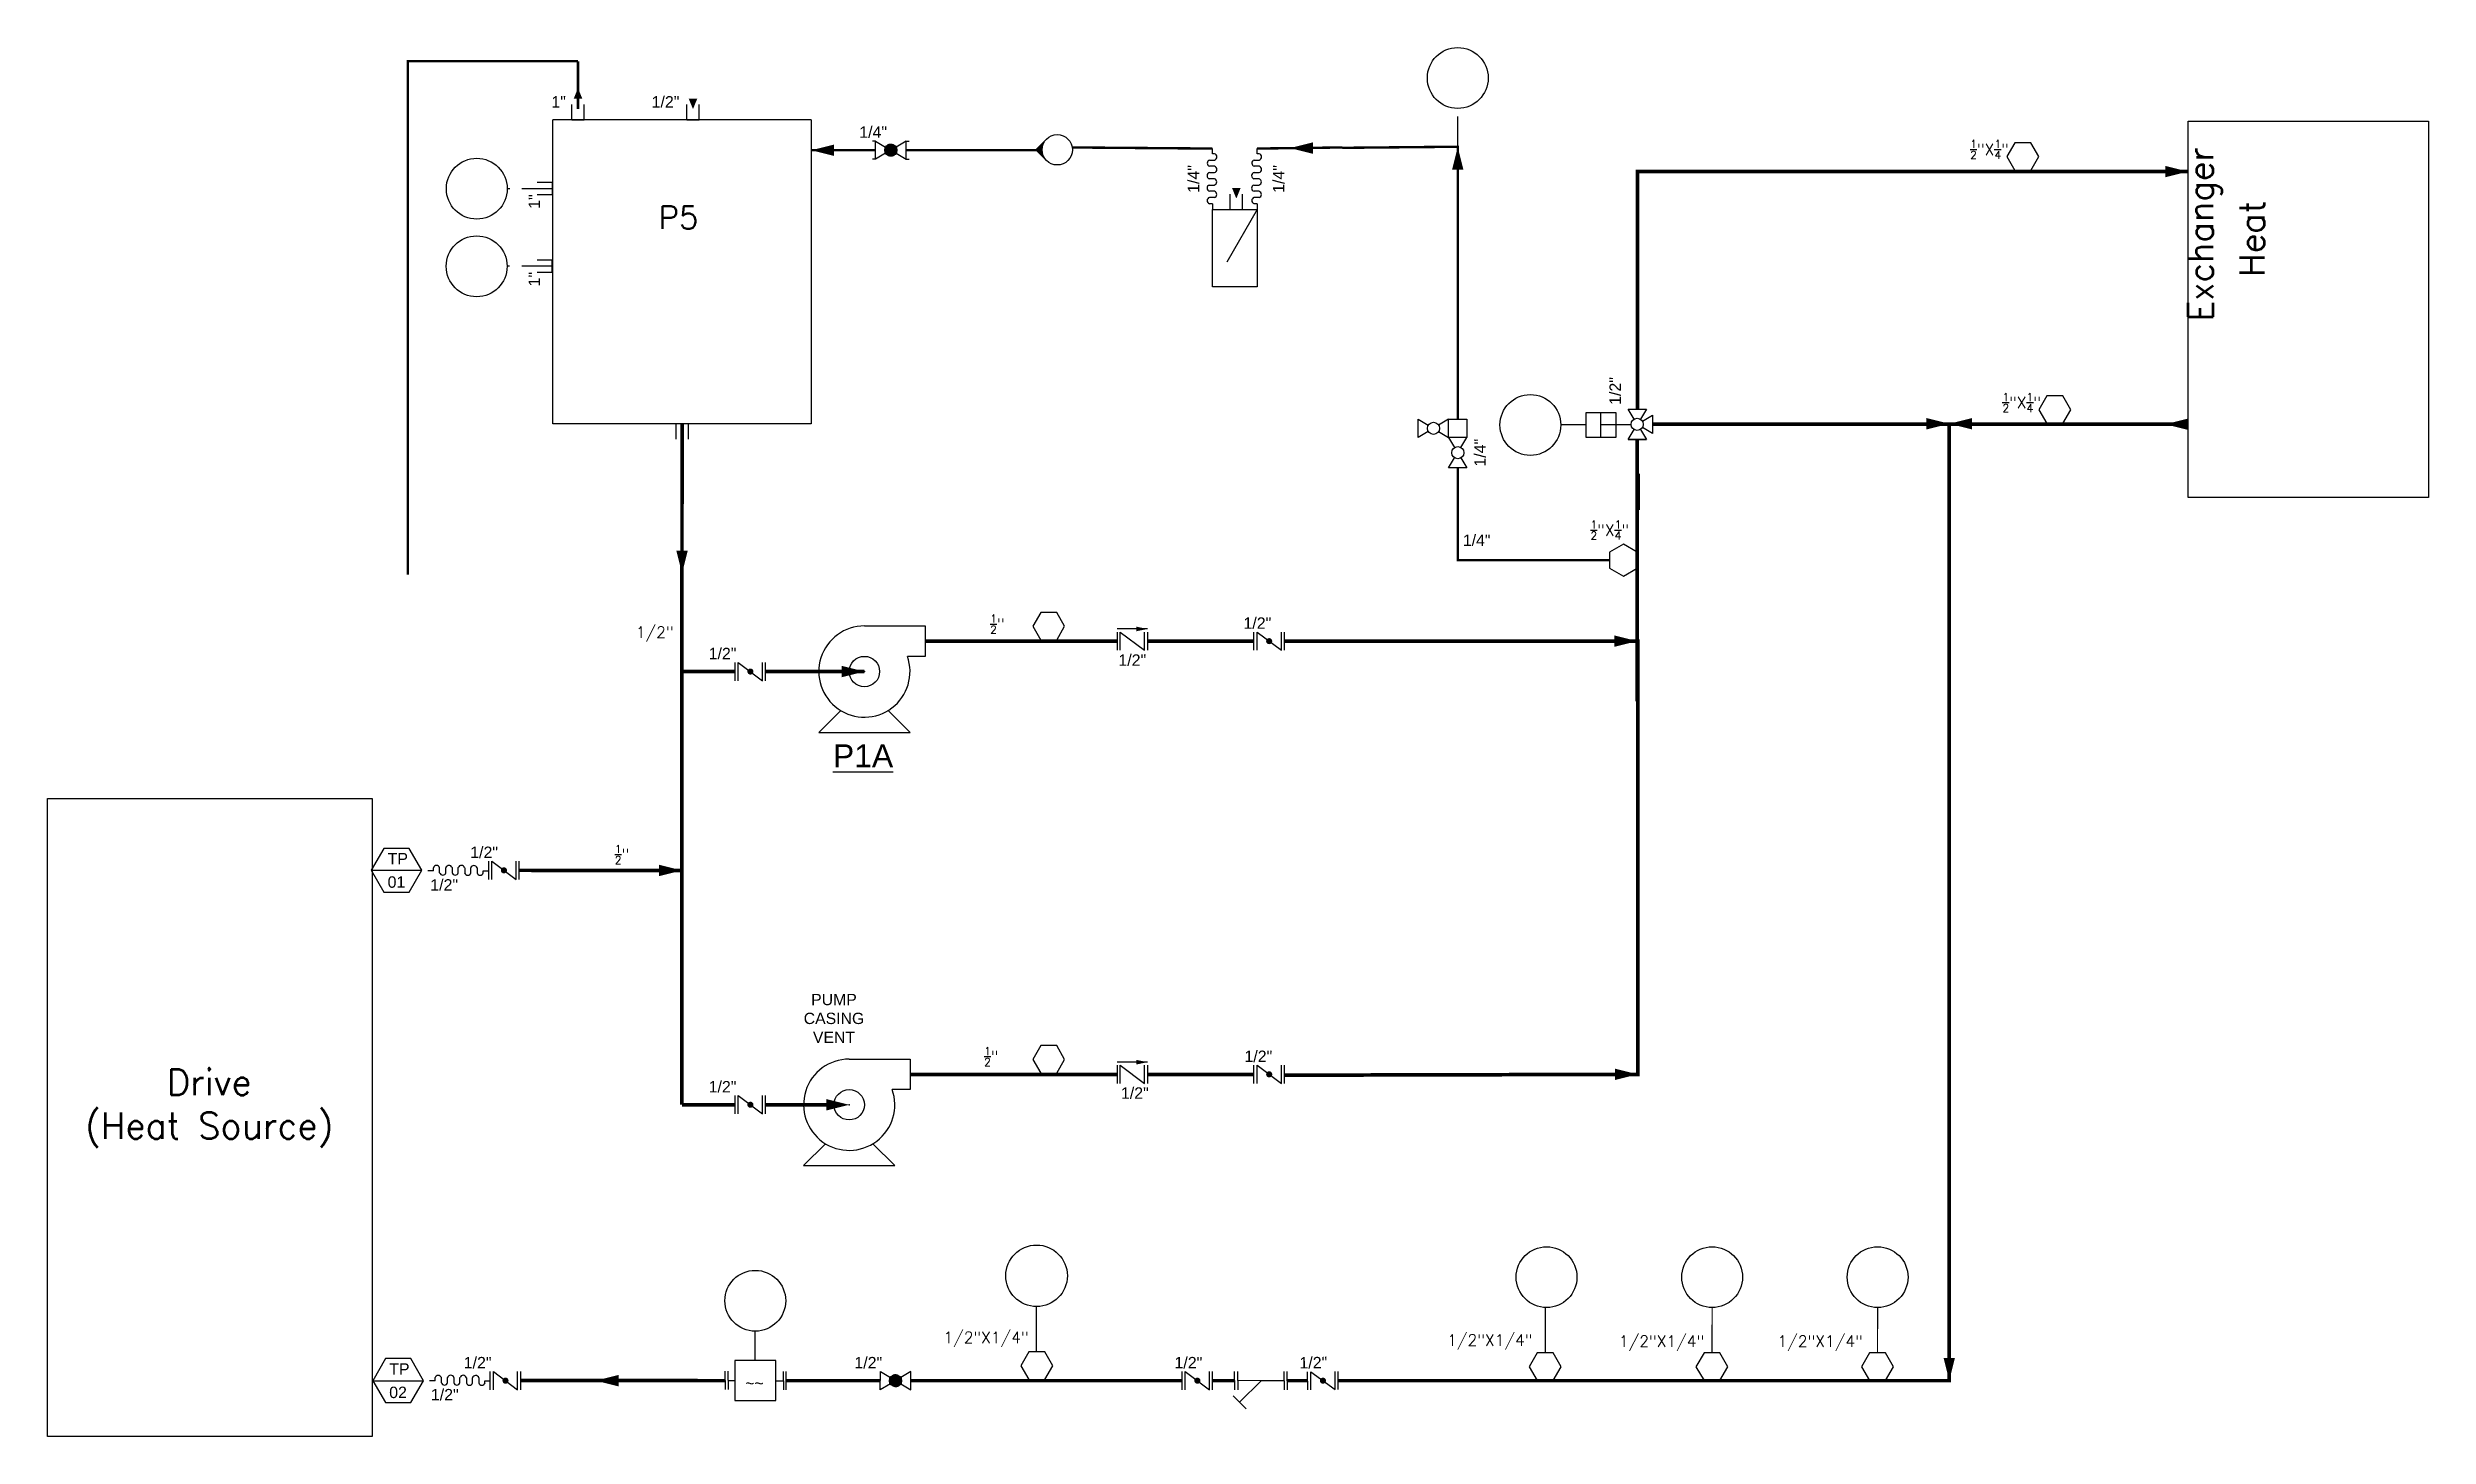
# Model space of a CAD drawing. Header units: inches. Extents: x 2.7 to 22.2, y 4.9 to 16.3.
import ezdxf
from ezdxf.enums import TextEntityAlignment as Align

# ---------------------------------------------------------------- set-up
doc = ezdxf.new("R2010")
doc.units = ezdxf.units.IN
doc.header["$MEASUREMENT"] = 0
doc.linetypes.add('HIDDEN', pattern=[3, 2, -1])
doc.linetypes.add('INSTRUMENT', pattern=[0.25, 0.25, 0])
for name, color, linetype in [('Equip', 120, 'Continuous'), ('Graph', 6, 'Continuous'), ('Inst-1', 4, 'Continuous'), ('Major-1', 2, 'Continuous'), ('Major-2', 1, 'Continuous'), ('Minor-1', 4, 'Continuous'), ('TEXT', 3, 'Continuous')]:
    doc.layers.add(name, color=color, linetype=linetype)
doc.styles.add('ROMANS', font='romans.shx', dxfattribs={"height": 0.093})
doc.styles.get("Standard").update_dxf_attribs({"font": 'arial.ttf'})

# ---------------------------------------------------------------- blocks, each defined once
blk = doc.blocks.new('PUMP_HORIZ_I')
for points in [[(0, 0.375), (0.5, 0.375), (0.5, 0.125), (0.354, 0.125)], [(-0.375, -0.5), (-0.195, -0.32)], [(0.375, -0.5), (0.195, -0.32)], [(-0.375, -0.5), (0.375, -0.5)]]:
    blk.add_lwpolyline(points)
blk.add_circle((0, 0), 0.125)
blk.add_arc((0, 0), 0.375, 90, 19.4712)
blk.add_point((0, 0))
blk = doc.blocks.new('TAG_1_I')
at = {"flags": 8}
blk.add_attdef('TAG', text='', height=0.188, dxfattribs=at).set_placement((0, 0), align=Align.CENTER)
blk = doc.blocks.new('ICES-Val_CHECK_F')
for p, q in [((0.5, 0.4), (-0.5, 0.4)), ((-0.5, 0.3), (-0.5, -0.3)), ((0.5, 0.3), (0.5, -0.3))]:
    blk.add_line(p, q)
blk.add_lwpolyline([(-0.4, -0.3), (-0.4, 0.3), (0.4, -0.3), (0.4, 0.3)])
blk.add_lwpolyline([(0.5, 0.4, 0, 0.15, 0), (0.137, 0.4, 0.15, 0.15, 0)], format="xyseb")
at = {"flags": 8}
blk.add_attdef('BOMTYPE', text='', height=0.4, dxfattribs=at).set_placement((-0.2, 1.2), align=Align.MIDDLE_RIGHT)
for tag, flags, p in [('SIZE', 8, (0, 0.6)), ('NOTE', 8, (1, 1.2)), ('TYPE', 9, (-1.5, -0.6)), ('TAG', 8, (0, -0.6)), ('USER1', 8, (0, -1.2)), ('SPEC', 9, (0, -1.8))]:
    blk.add_attdef(tag, text='', height=0.4, dxfattribs=dict(flags=flags)).set_placement(p, align=Align.MIDDLE)
blk = doc.blocks.new('ICES-Val_BUTTERFLY_F')
for p, q in [((-0.5, -0.3), (-0.5, 0.3)), ((0.5, -0.3), (0.5, 0.3))]:
    blk.add_line(p, q)
blk.add_lwpolyline([(-0.4, -0.3), (-0.4, 0.3), (0.4, -0.3), (0.4, 0.3)])
at = {"const_width": 0.1}
blk.add_lwpolyline([(-0.05, 0, 1), (0.05, 0, 1)], format="xyb", close=True, dxfattribs=at)
at = {"flags": 8}
blk.add_attdef('BOMTYPE', text='', height=0.4, dxfattribs=at).set_placement((-0.2, 1.2), align=Align.MIDDLE_RIGHT)
for tag, flags, p in [('SIZE', 8, (0, 0.6)), ('NOTE', 8, (1, 1.2)), ('TYPE', 9, (-1.5, -0.6)), ('TAG', 8, (0, -0.6)), ('USER1', 8, (0, -1.2)), ('SPEC', 9, (0, -1.8))]:
    blk.add_attdef(tag, text='', height=0.4, dxfattribs=dict(flags=flags)).set_placement(p, align=Align.MIDDLE)
blk = doc.blocks.new('ARROW_1')
blk.add_lwpolyline([(0, 0, 0, 0.5, 0), (-1, 0, 0.5, 0.5, 0)], format="xyseb")
blk = doc.blocks.new('*X17')
at = {"color": 0}
for p, q in [((-0.2, -0.014), (0.014, 0.2)), ((-0.2, -0.005), (0.005, 0.2)), ((-0.2, 0.003), (-0.003, 0.2)), ((-0.2, 0.013), (-0.013, 0.2)), ((-0.199, -0.022), (0.022, 0.199)), ((-0.199, 0.022), (-0.022, 0.199)), ((-0.198, -0.03), (0.03, 0.198)), ((-0.197, 0.032), (-0.032, 0.197)), ((-0.196, -0.037), (0.037, 0.196)), ((-0.195, -0.045), (0.045, 0.195)), ((-0.195, 0.043), (-0.043, 0.195)), ((-0.193, -0.052), (0.052, 0.193)), ((-0.192, 0.055), (-0.055, 0.192)), ((-0.191, -0.059), (0.059, 0.191)), ((-0.189, -0.065), (0.065, 0.189)), ((-0.188, 0.068), (-0.068, 0.188)), ((-0.187, -0.072), (0.072, 0.187)), ((-0.184, -0.078), (0.078, 0.184)), ((-0.182, 0.083), (-0.083, 0.182)), ((-0.181, -0.084), (0.084, 0.181)), ((-0.179, -0.09), (0.09, 0.179)), ((-0.175, -0.096), (0.096, 0.175)), ((-0.172, -0.102), (0.102, 0.172)), ((-0.172, 0.102), (-0.102, 0.172)), ((-0.169, -0.107), (0.107, 0.169)), ((-0.165, -0.112), (0.112, 0.165)), ((-0.162, -0.118), (0.118, 0.162)), ((-0.158, -0.123), (0.123, 0.158)), ((-0.154, -0.128), (0.128, 0.154)), ((-0.15, -0.132), (0.132, 0.15)), ((-0.146, -0.137), (0.137, 0.146)), ((-0.141, -0.141), (0.141, 0.141)), ((-0.137, -0.146), (0.146, 0.137)), ((-0.132, -0.15), (0.15, 0.132)), ((-0.128, -0.154), (0.154, 0.128)), ((-0.123, -0.158), (0.158, 0.123)), ((-0.118, -0.162), (0.162, 0.118)), ((-0.112, -0.165), (0.165, 0.112)), ((-0.107, -0.169), (0.169, 0.107)), ((-0.102, -0.172), (0.172, 0.102)), ((-0.096, -0.175), (0.175, 0.096)), ((-0.09, -0.179), (0.179, 0.09)), ((-0.084, -0.181), (0.181, 0.084)), ((-0.078, -0.184), (0.184, 0.078)), ((-0.072, -0.187), (0.187, 0.072)), ((-0.065, -0.189), (0.189, 0.065)), ((-0.059, -0.191), (0.191, 0.059)), ((-0.052, -0.193), (0.193, 0.052)), ((-0.045, -0.195), (0.195, 0.045)), ((-0.037, -0.196), (0.196, 0.037)), ((-0.03, -0.198), (0.198, 0.03)), ((-0.022, -0.199), (0.199, 0.022)), ((-0.014, -0.2), (0.2, 0.014)), ((-0.005, -0.2), (0.2, 0.005)), ((0.003, -0.2), (0.2, -0.003)), ((0.013, -0.2), (0.2, -0.013)), ((0.022, -0.199), (0.199, -0.022)), ((0.032, -0.197), (0.197, -0.032)), ((0.043, -0.195), (0.195, -0.043)), ((0.055, -0.192), (0.192, -0.055)), ((0.068, -0.188), (0.188, -0.068)), ((0.083, -0.182), (0.182, -0.083)), ((0.102, -0.172), (0.172, -0.102))]:
    blk.add_line(p, q, dxfattribs=at)
blk = doc.blocks.new('ICES-Val_GLOBE_SW')
for p, q in [((-0.5, 0.3), (-0.6, 0.3)), ((0.5, 0.3), (0.6, 0.3)), ((-0.5, -0.3), (-0.6, -0.3)), ((0.5, -0.3), (0.6, -0.3))]:
    blk.add_line(p, q)
for points in [[(-0.5, -0.3), (-0.5, 0.3), (-0.171, 0.103)], [(0.171, -0.103), (0.5, -0.3), (0.5, 0.3), (0.171, 0.103)], [(-0.171, -0.103), (-0.5, -0.3)]]:
    blk.add_lwpolyline(points)
blk.add_circle((0, 0), 0.2)
at = {"linetype": 'Continuous'}
blk.add_blockref('*X17', (0, 0), dxfattribs=at)
at = {"flags": 8}
blk.add_attdef('BOMTYPE', text='', height=0.4, dxfattribs=at).set_placement((-0.2, 1.2), align=Align.MIDDLE_RIGHT)
for tag, flags, p in [('SIZE', 8, (0, 0.6)), ('TYPE', 9, (-1.5, -0.6)), ('TAG', 8, (0, -0.6)), ('USER1', 8, (0, -1.2)), ('SPEC', 9, (0, -1.8))]:
    blk.add_attdef(tag, text='', height=0.4, dxfattribs=dict(flags=flags)).set_placement(p, align=Align.MIDDLE)
blk.add_attdef('NOTE', text='', height=0.4, dxfattribs=at).set_placement((0.2, 1.2), align=Align.MIDDLE_LEFT)
blk = doc.blocks.new('*X19')
at = {"color": 0}
for p, q in [((0.358, 0.349), (0.358, 0.349)), ((0.362, 0.345), (0.362, 0.345)), ((0.367, 0.34), (0.367, 0.34)), ((0.371, 0.335), (0.371, 0.336)), ((0.375, 0.331), (0.376, 0.331)), ((0.379, 0.326), (0.38, 0.327)), ((0.383, 0.321), (0.384, 0.323)), ((0.387, 0.316), (0.389, 0.318)), ((0.391, 0.312), (0.393, 0.314)), ((0.395, 0.307), (0.398, 0.309)), ((0.399, 0.302), (0.402, 0.305)), ((0.403, 0.297), (0.407, 0.301)), ((0.405, -0.293), (0.703, 0.004)), ((0.406, 0.291), (0.411, 0.296)), ((0.41, 0.286), (0.415, 0.292)), ((0.414, 0.281), (0.42, 0.287)), ((0.417, 0.276), (0.424, 0.283)), ((0.421, 0.27), (0.429, 0.278)), ((0.423, -0.266), (0.698, 0.009)), ((0.424, 0.265), (0.433, 0.274)), ((0.427, 0.259), (0.438, 0.27)), ((0.431, 0.254), (0.442, 0.265)), ((0.434, 0.248), (0.446, 0.261)), ((0.436, -0.244), (0.694, 0.013)), ((0.437, 0.243), (0.451, 0.256)), ((0.44, 0.237), (0.455, 0.252)), ((0.443, 0.231), (0.46, 0.247)), ((0.446, 0.225), (0.464, 0.243)), ((0.446, -0.225), (0.689, 0.018)), ((0.449, 0.219), (0.468, 0.239)), ((0.452, 0.213), (0.473, 0.234)), ((0.454, -0.208), (0.685, 0.022)), ((0.455, 0.207), (0.477, 0.23)), ((0.458, 0.201), (0.482, 0.225)), ((0.46, 0.195), (0.486, 0.221)), ((0.461, -0.193), (0.681, 0.027)), ((0.463, 0.189), (0.491, 0.217)), ((0.465, 0.183), (0.495, 0.212)), ((0.467, -0.178), (0.676, 0.031)), ((0.468, 0.176), (0.499, 0.208)), ((0.47, 0.17), (0.504, 0.203)), ((0.472, -0.164), (0.672, 0.035)), ((0.473, 0.163), (0.508, 0.199)), ((0.475, 0.157), (0.513, 0.194)), ((0.477, 0.15), (0.517, 0.19)), ((0.477, -0.151), (0.667, 0.04)), ((0.479, 0.143), (0.521, 0.186)), ((0.481, 0.136), (0.526, 0.181)), ((0.481, -0.138), (0.663, 0.044)), ((0.483, 0.129), (0.53, 0.177)), ((0.484, -0.126), (0.658, 0.049)), ((0.485, 0.122), (0.535, 0.172)), ((0.487, 0.115), (0.539, 0.168)), ((0.487, -0.114), (0.654, 0.053)), ((0.488, 0.108), (0.544, 0.164)), ((0.489, -0.103), (0.65, 0.057)), ((0.49, 0.101), (0.548, 0.159)), ((0.491, 0.093), (0.552, 0.155)), ((0.491, -0.092), (0.645, 0.062)), ((0.493, 0.086), (0.557, 0.15)), ((0.493, -0.081), (0.641, 0.066)), ((0.494, 0.078), (0.561, 0.146)), ((0.495, 0.071), (0.566, 0.141)), ((0.495, -0.071), (0.636, 0.071)), ((0.496, 0.063), (0.57, 0.137)), ((0.496, -0.061), (0.632, 0.075)), ((0.497, 0.055), (0.575, 0.133)), ((0.497, -0.051), (0.628, 0.08)), ((0.498, 0.047), (0.579, 0.128)), ((0.498, 0.039), (0.583, 0.124)), ((0.498, -0.041), (0.623, 0.084)), ((0.499, 0.031), (0.588, 0.119)), ((0.499, -0.031), (0.619, 0.088)), ((0.5, 0.022), (0.592, 0.115)), ((0.5, 0.014), (0.597, 0.11)), ((0.5, 0.005), (0.601, 0.106)), ((0.5, -0.004), (0.605, 0.102)), ((0.5, -0.013), (0.61, 0.097)), ((0.5, -0.022), (0.614, 0.093))]:
    blk.add_line(p, q, dxfattribs=at)
blk = doc.blocks.new('FLOW')
blk.add_lwpolyline([(0.354, -0.354), (0.707, 0), (0.354, 0.354)])
blk.add_circle((0, 0), 0.5)
at = {"linetype": 'Continuous'}
blk.add_blockref('*X19', (0, 0), dxfattribs=at)
at = {"flags": 8}
blk.add_attdef('FUNCTION', text='', height=0.2, dxfattribs=at).set_placement((0, 0.1), align=Align.CENTER)
blk.add_attdef('TAG', text='', height=0.2, dxfattribs=at).set_placement((0, -0.1), align=Align.TOP_CENTER)
blk = doc.blocks.new('ICES-FLEXHOSE_NPT')
for p, q in [((-0.813, 0), (-0.813, 0.103)), ((-0.609, -0.062), (-0.609, 0.103)), ((-0.405, -0.062), (-0.405, 0.103)), ((-0.199, 0.105), (-0.199, -0.062)), ((0.004, -0.062), (0.004, 0.104)), ((0.214, 0.099), (0.214, -0.068)), ((0.417, -0.068), (0.417, 0.097)), ((0.623, 0.099), (0.623, -0.068)), ((-0.813, 0), (-1, 0)), ((-0.599, -0.081), (-0.599, -0.081)), ((0.223, -0.087), (0.223, -0.087)), ((0.826, 0), (1, 0)), ((0.826, -0.068), (0.826, -0.002))]:
    blk.add_line(p, q)
for centre, radius, start, end in [((-0.711, 0.071), 0.107, 17.56175, 162.43825), ((-0.302, 0.072), 0.108, 17.98375, 163.54407), ((0.108, 0.071), 0.109, 14.95921, 162.26971), ((0.52, 0.066), 0.108, 17.9751, 163.55273), ((-0.507, -0.033), 0.106, 195.9223, 343.73693), ((-0.098, -0.033), 0.106, 195.9223, 343.73693), ((0.315, -0.039), 0.106, 195.9223, 343.73693), ((0.725, -0.039), 0.106, 195.9223, 343.73693)]:
    blk.add_arc(centre, radius, start, end)
at = {"flags": 8}
for tag, p in [('SIZE', (0, -0.7)), ('SPEC', (0, -1.2)), ('TAG', (0, -1.7))]:
    blk.add_attdef(tag, text='', height=0.4, dxfattribs=at).set_placement(p, align=Align.MIDDLE)
blk = doc.blocks.new('ICES-PLUG')
blk.add_lwpolyline([(0, 0, 0, 0.281, 0), (0.345, 0, 0.281, 0.281, 0)], format="xyseb")
blk = doc.blocks.new('ICES-NOZZLE_2')
for p, q in [((0.5, 0.2), (0, 0.2)), ((0.5, -0.2), (0.5, 0.2)), ((0.5, -0.2), (0, -0.2))]:
    blk.add_line(p, q)
for tag, flags, p in [('NOZZFUNC', 9, (1.1, 1.2)), ('TAG', 9, (1.1, 0.6)), ('SIZE', 8, (1.5, -0.6))]:
    blk.add_attdef(tag, text='', height=0.4, dxfattribs=dict(flags=flags)).set_placement(p, align=Align.MIDDLE)
at = {"flags": 8}
blk.add_attdef('RATING', text='', height=0.4, dxfattribs=at).set_placement((1.5, -1.2), align=Align.MIDDLE_RIGHT)
blk.add_attdef('FLGFACE', text='', height=0.4, dxfattribs=at).set_placement((1.7, -1.2), align=Align.MIDDLE_LEFT)
blk = doc.blocks.new('*X8')
at = {"color": 0}
for p, q in [((-0.2, -0.014), (0.014, 0.2)), ((-0.2, -0.005), (0.005, 0.2)), ((-0.2, 0.003), (-0.003, 0.2)), ((-0.2, 0.013), (-0.013, 0.2)), ((-0.199, -0.022), (0.022, 0.199)), ((-0.199, 0.022), (-0.022, 0.199)), ((-0.198, -0.03), (0.03, 0.198)), ((-0.197, 0.032), (-0.032, 0.197)), ((-0.196, -0.037), (0.037, 0.196)), ((-0.195, -0.045), (0.045, 0.195)), ((-0.195, 0.043), (-0.043, 0.195)), ((-0.193, -0.052), (0.052, 0.193)), ((-0.192, 0.055), (-0.055, 0.192)), ((-0.191, -0.059), (0.059, 0.191)), ((-0.189, -0.065), (0.065, 0.189)), ((-0.188, 0.068), (-0.068, 0.188)), ((-0.187, -0.072), (0.072, 0.187)), ((-0.184, -0.078), (0.078, 0.184)), ((-0.182, 0.083), (-0.083, 0.182)), ((-0.181, -0.084), (0.084, 0.181)), ((-0.179, -0.09), (0.09, 0.179)), ((-0.175, -0.096), (0.096, 0.175)), ((-0.172, -0.102), (0.102, 0.172)), ((-0.172, 0.102), (-0.102, 0.172)), ((-0.169, -0.107), (0.107, 0.169)), ((-0.165, -0.112), (0.112, 0.165)), ((-0.162, -0.118), (0.118, 0.162)), ((-0.158, -0.123), (0.123, 0.158)), ((-0.154, -0.128), (0.128, 0.154)), ((-0.15, -0.132), (0.132, 0.15)), ((-0.146, -0.137), (0.137, 0.146)), ((-0.141, -0.141), (0.141, 0.141)), ((-0.137, -0.146), (0.146, 0.137)), ((-0.132, -0.15), (0.15, 0.132)), ((-0.128, -0.154), (0.154, 0.128)), ((-0.123, -0.158), (0.158, 0.123)), ((-0.118, -0.162), (0.162, 0.118)), ((-0.112, -0.165), (0.165, 0.112)), ((-0.107, -0.169), (0.169, 0.107)), ((-0.102, -0.172), (0.172, 0.102)), ((-0.096, -0.175), (0.175, 0.096)), ((-0.09, -0.179), (0.179, 0.09)), ((-0.084, -0.181), (0.181, 0.084)), ((-0.078, -0.184), (0.184, 0.078)), ((-0.072, -0.187), (0.187, 0.072)), ((-0.065, -0.189), (0.189, 0.065)), ((-0.059, -0.191), (0.191, 0.059)), ((-0.052, -0.193), (0.193, 0.052)), ((-0.045, -0.195), (0.195, 0.045)), ((-0.037, -0.196), (0.196, 0.037)), ((-0.03, -0.198), (0.198, 0.03)), ((-0.022, -0.199), (0.199, 0.022)), ((-0.014, -0.2), (0.2, 0.014)), ((-0.005, -0.2), (0.2, 0.005)), ((0.003, -0.2), (0.2, -0.003)), ((0.013, -0.2), (0.2, -0.013)), ((0.022, -0.199), (0.199, -0.022)), ((0.032, -0.197), (0.197, -0.032)), ((0.043, -0.195), (0.195, -0.043)), ((0.055, -0.192), (0.192, -0.055)), ((0.068, -0.188), (0.188, -0.068)), ((0.083, -0.182), (0.182, -0.083)), ((0.102, -0.172), (0.172, -0.102))]:
    blk.add_line(p, q, dxfattribs=at)
blk = doc.blocks.new('ICES-Val_GLOBE')
for points in [[(-0.5, -0.3), (-0.5, 0.3), (-0.171, 0.103)], [(0.171, -0.103), (0.5, -0.3), (0.5, 0.3), (0.171, 0.103)], [(-0.171, -0.103), (-0.5, -0.3)]]:
    blk.add_lwpolyline(points)
blk.add_circle((0, 0), 0.2)
at = {"linetype": 'Continuous'}
blk.add_blockref('*X8', (0, 0), dxfattribs=at)
at = {"flags": 8}
blk.add_attdef('BOMTYPE', text='', height=0.4, dxfattribs=at).set_placement((-0.2, 1.2), align=Align.MIDDLE_RIGHT)
for tag, flags, p in [('SIZE', 8, (0, 0.6)), ('TYPE', 9, (-1.5, -0.6)), ('TAG', 8, (0, -0.6)), ('USER1', 8, (0, -1.2)), ('SPEC', 9, (0, -1.8))]:
    blk.add_attdef(tag, text='', height=0.4, dxfattribs=dict(flags=flags)).set_placement(p, align=Align.MIDDLE)
blk.add_attdef('NOTE', text='', height=0.4, dxfattribs=at).set_placement((0.2, 1.2), align=Align.MIDDLE_LEFT)
blk = doc.blocks.new('ICES-Val_BALL')
for points in [[(-0.5, -0.3), (-0.5, 0.3), (-0.171, 0.103)], [(0.171, -0.103), (0.5, -0.3), (0.5, 0.3), (0.171, 0.103)], [(-0.171, -0.103), (-0.5, -0.3)]]:
    blk.add_lwpolyline(points)
blk.add_circle((0, 0), 0.2)
at = {"flags": 8}
blk.add_attdef('BOMTYPE', text='', height=0.4, dxfattribs=at).set_placement((-0.2, 1.2), align=Align.MIDDLE_RIGHT)
for tag, flags, p in [('SIZE', 8, (0, 0.6)), ('NOTE', 8, (1, 1.2)), ('TYPE', 9, (-1.5, -0.6)), ('TAG', 8, (0, -0.6)), ('USER1', 8, (0, -1.2)), ('SPEC', 9, (0, -1.8))]:
    blk.add_attdef(tag, text='', height=0.4, dxfattribs=dict(flags=flags)).set_placement(p, align=Align.MIDDLE)

msp = doc.modelspace()

# ---------------------------------------------------------------- linework, layer by layer
for p, q in [((15.434, 13.138), (15.434, 13.338)), ((15.68, 13.238), (15.434, 13.238)), ((15.731, 12.508), (15.731, 12.802)), ((15.752, 12.541), (15.752, 12.836))]:
    msp.add_line(p, q)
at = {"lineweight": 25}
for points in [[(20.26, 15.734), (22.235, 15.734), (22.235, 12.642), (20.26, 12.642)], [(2.666, 10.167), (5.334, 10.167), (5.334, 4.924), (2.666, 4.924)]]:
    msp.add_lwpolyline(points, close=True, dxfattribs=at)
for points in [[(19.032, 15.444), (18.966, 15.558), (18.835, 15.558), (18.769, 15.444), (18.835, 15.33), (18.966, 15.33)], [(15.559, 13.138), (15.559, 13.338), (15.309, 13.338), (15.309, 13.138)], [(19.296, 13.363), (19.231, 13.477), (19.099, 13.477), (19.034, 13.363), (19.099, 13.249), (19.231, 13.249)], [(15.619, 12.259), (15.505, 12.193), (15.505, 12.062), (15.619, 11.996), (15.733, 12.062), (15.733, 12.193)], [(11.026, 11.584), (10.961, 11.697), (10.829, 11.697), (10.764, 11.584), (10.829, 11.47), (10.961, 11.47)], [(5.742, 9.577), (5.638, 9.757), (5.43, 9.757), (5.326, 9.577), (5.43, 9.397), (5.638, 9.397)], [(11.026, 8.023), (10.961, 8.137), (10.829, 8.137), (10.764, 8.023), (10.829, 7.909), (10.961, 7.909)], [(5.755, 5.382), (5.651, 5.563), (5.443, 5.563), (5.339, 5.382), (5.443, 5.202), (5.651, 5.202)], [(8.652, 5.547), (8.314, 5.547), (8.314, 5.218), (8.652, 5.218)], [(10.929, 5.505), (10.863, 5.619), (10.732, 5.619), (10.666, 5.505), (10.732, 5.391), (10.863, 5.391)], [(15.108, 5.497), (15.042, 5.611), (14.911, 5.611), (14.845, 5.497), (14.911, 5.383), (15.042, 5.383)], [(16.478, 5.496), (16.412, 5.61), (16.281, 5.61), (16.215, 5.496), (16.281, 5.383), (16.412, 5.383)], [(17.838, 5.497), (17.773, 5.611), (17.641, 5.611), (17.576, 5.497), (17.641, 5.383), (17.773, 5.383)]]:
    msp.add_lwpolyline(points, close=True)
for points in [[(12.487, 15.01), (12.608, 15.01), (12.608, 14.373), (12.241, 14.373), (12.241, 15.01), (12.387, 15.01)], [(5.326, 9.577), (5.742, 9.577)], [(5.339, 5.382), (5.755, 5.382)], [(8.233, 5.459), (8.235, 5.309)], [(8.257, 5.459), (8.259, 5.309)], [(8.314, 5.382), (8.258, 5.382)], [(8.652, 5.382), (8.713, 5.382)], [(8.712, 5.457), (8.714, 5.307)], [(8.733, 5.457), (8.735, 5.307)]]:
    msp.add_lwpolyline(points)
at = {"linetype": 'HIDDEN', "ltscale": 0.25, "flags": 128}
msp.add_lwpolyline([(12.608, 15.01), (12.241, 14.373)], dxfattribs=at)
for centre, radius in [((14.257, 16.09), 0.25), ((6.194, 15.18), 0.25), ((6.193, 14.542), 0.25), ((14.854, 13.238), 0.25), ((10.795, 6.244), 0.253), ((14.987, 6.233), 0.25), ((16.348, 6.233), 0.25), ((17.708, 6.233), 0.25), ((8.483, 6.039), 0.25)]:
    msp.add_circle(centre, radius)
at = {"layer": 'Equip', "lineweight": 25}
for p, q in [((15.658, 13.369), (15.808, 13.369)), ((15.707, 13.286), (15.658, 13.369)), ((15.658, 13.369), (15.808, 13.369)), ((15.808, 13.369), (15.758, 13.286)), ((15.775, 13.269), (15.857, 13.318)), ((15.857, 13.318), (15.857, 13.168)), ((15.857, 13.318), (15.857, 13.168)), ((15.657, 13.118), (15.706, 13.2)), ((15.657, 13.118), (15.807, 13.118)), ((15.807, 13.118), (15.657, 13.118)), ((15.758, 13.2), (15.807, 13.118)), ((15.857, 13.168), (15.775, 13.217)), ((12.423, 5.383), (12.423, 5.458)), ((12.423, 5.383), (12.423, 5.308)), ((12.449, 5.383), (12.449, 5.458)), ((12.831, 5.382), (12.449, 5.383)), ((12.449, 5.383), (12.449, 5.308)), ((12.64, 5.382), (12.464, 5.204)), ((12.831, 5.382), (12.64, 5.382)), ((12.831, 5.382), (12.831, 5.457)), ((12.831, 5.382), (12.831, 5.307)), ((12.854, 5.382), (12.854, 5.457)), ((12.854, 5.382), (12.854, 5.307)), ((12.464, 5.204), (12.411, 5.258)), ((12.464, 5.204), (12.517, 5.151))]:
    msp.add_line(p, q, dxfattribs=at)
at = {"layer": 'Equip'}
for points in [[(8.943, 15.746), (8.943, 13.246), (6.818, 13.246), (6.818, 15.746)], [(8.943, 15.746), (8.943, 13.246), (6.818, 13.246), (6.818, 15.746)], [(8.943, 15.746), (6.818, 15.746)]]:
    msp.add_lwpolyline(points, dxfattribs=at)
msp.add_lwpolyline([(14.182, 13.285), (14.332, 13.285), (14.332, 13.135), (14.182, 13.135)], close=True, dxfattribs=at)
at = {"layer": 'Equip', "lineweight": 25}
msp.add_circle((15.732, 13.243), 0.05, dxfattribs=at)
at = {"layer": 'Inst-1', "linetype": 'INSTRUMENT'}
for points in [[(14.257, 15.523), (14.257, 15.84)], [(6.815, 15.18), (6.444, 15.18)], [(6.814, 14.542), (6.443, 14.542)], [(15.307, 13.238), (15.104, 13.238), (15.104, 13.238)], [(8.483, 5.547), (8.483, 5.789)]]:
    msp.add_lwpolyline(points, dxfattribs=at)
at = {"layer": 'Major-1', "linetype": 'Continuous', "const_width": 0.03}
for points in [[(15.735, 13.369), (15.735, 15.322), (20.26, 15.322)], [(7.881, 13.246), (7.88, 10.002)], [(13.275, 5.382), (18.297, 5.382), (18.297, 13.248)], [(15.731, 10.966), (15.731, 13.118)], [(15.857, 13.244), (20.26, 13.244)], [(9.88, 11.461), (11.457, 11.461)], [(11.707, 11.461), (12.582, 11.461)], [(12.832, 11.461), (15.736, 11.461), (15.736, 7.9), (12.832, 7.893)], [(8.318, 11.211), (7.88, 11.211)], [(9.38, 11.211), (8.568, 11.211)], [(7.88, 7.65), (7.88, 10.002)], [(7.88, 9.576), (6.542, 9.577)], [(11.457, 7.9), (9.755, 7.9)], [(12.582, 7.9), (11.707, 7.9)], [(8.318, 7.65), (7.88, 7.65)], [(9.193, 7.65), (8.568, 7.65)], [(8.234, 5.382), (6.555, 5.383)], [(8.734, 5.382), (9.511, 5.382)], [(9.761, 5.382), (11.992, 5.382)], [(12.242, 5.382), (12.423, 5.382)], [(12.854, 5.382), (13.023, 5.382)]]:
    msp.add_lwpolyline(points, dxfattribs=at)
at = {"layer": 'Major-2', "linetype": 'Continuous', "const_width": 0.02}
for points in [[(7.026, 16.228), (5.627, 16.228), (5.627, 12.007)], [(7.026, 16.228), (7.026, 15.834)], [(9.472, 15.496), (8.943, 15.496)], [(10.84, 15.496), (9.722, 15.496)], [(13.308, 15.519), (12.608, 15.51)], [(15.505, 12.127), (14.257, 12.127), (14.257, 12.885)]]:
    msp.add_lwpolyline(points, dxfattribs=at)
at = {"layer": 'Major-2', "linetype": 'Continuous', "lineweight": 211, "const_width": 0.02}
msp.add_lwpolyline([(12.241, 15.51), (11.088, 15.519)], dxfattribs=at)
at = {"layer": 'Major-2', "linetype": 'Continuous'}
msp.add_lwpolyline([(14.257, 13.285, 0.02, 0.02, 0), (14.257, 15.525, 0.02, 0.02, 0), (13.308, 15.516, 0, 0, 0)], format="xyseb", dxfattribs=at)
at = {"layer": 'Minor-1', "linetype": 'Continuous', "const_width": 0.01}
for points in [[(10.793, 5.619), (10.794, 5.991)], [(14.976, 5.611), (14.977, 5.983)], [(16.347, 5.61), (16.348, 5.983)], [(17.707, 5.611), (17.708, 5.983)]]:
    msp.add_lwpolyline(points, dxfattribs=at)

# ---------------------------------------------------------------- block references
at = {"layer": 'Equip', "xscale": 0.25, "yscale": 0.25, "zscale": 0.25}
for name, p, rotation in [('ICES-NOZZLE_2', (7.026, 15.871), 270), ('ICES-NOZZLE_2', (7.971, 15.871), 270), ('ICES-PLUG', (7.971, 15.834), 90), ('FLOW', (10.965, 15.5), 180), ('ICES-NOZZLE_2', (12.437, 15.135), 270), ('ICES-PLUG', (12.437, 15.099), 90), ('ICES-NOZZLE_2', (7.881, 13.121), 90)]:
    msp.add_blockref(name, p, dxfattribs=dict(at, rotation=rotation))
at = {"layer": 'Equip'}
ref = msp.add_blockref('ICES-Val_GLOBE_SW', (9.597, 15.497), dxfattribs=dict(at, xscale=0.25, yscale=0.25, zscale=0.25))
ref.add_attrib('SIZE', '1/4"', dxfattribs={"layer": 'TEXT', "height": 0.0938, "rotation": 360}).set_placement((9.452, 15.647), align=Align.MIDDLE)
ref = msp.add_blockref('ICES-FLEXHOSE_NPT', (12.241, 15.26), dxfattribs=dict(at, xscale=0.25, yscale=0.25, zscale=0.25, rotation=90))
ref.add_attrib('SIZE', '1/4"', dxfattribs={"layer": 'TEXT', "height": 0.0938, "rotation": 90}).set_placement((12.083, 15.26), align=Align.MIDDLE)
ref = msp.add_blockref('ICES-FLEXHOSE_NPT', (12.608, 15.26), dxfattribs=dict(at, xscale=0.25, yscale=0.25, zscale=0.25, rotation=90))
ref.add_attrib('SIZE', '1/4"', dxfattribs={"layer": 'TEXT', "height": 0.0938, "rotation": 90}).set_placement((12.783, 15.26), align=Align.MIDDLE)
at = {"layer": 'Equip', "xscale": 0.25, "yscale": 0.25, "zscale": 0.25}
for name, p in [('ICES-NOZZLE_2', (6.69, 15.18)), ('ICES-NOZZLE_2', (6.689, 14.542)), ('ICES-Val_BALL', (14.057, 13.21))]:
    msp.add_blockref(name, p, dxfattribs=at)
at = {"layer": 'Equip'}
ref = msp.add_blockref('ICES-Val_BALL', (14.257, 13.01), dxfattribs=dict(at, xscale=0.25, yscale=0.25, zscale=0.25, rotation=89.99999999999999))
ref.add_attrib('SIZE', '1/4"', dxfattribs={"layer": 'TEXT', "height": 0.0938, "rotation": 90}).set_placement((14.438, 13.01), align=Align.MIDDLE)
ref = msp.add_blockref('ICES-Val_CHECK_F', (11.582, 11.461), dxfattribs=dict(at, xscale=0.25, yscale=0.25, zscale=0.25))
ref.add_attrib('SIZE', '1/2"', dxfattribs={"layer": 'TEXT', "height": 0.0938}).set_placement((11.582, 11.307), align=Align.MIDDLE)
ref = msp.add_blockref('ICES-Val_BUTTERFLY_F', (12.707, 11.461), dxfattribs=dict(at, xscale=0.25, yscale=0.25, zscale=0.25))
ref.add_attrib('SIZE', '1/2"', dxfattribs={"layer": 'TEXT', "height": 0.0938}).set_placement((12.61, 11.611), align=Align.MIDDLE)
ref = msp.add_blockref('ICES-Val_BUTTERFLY_F', (8.443, 11.211), dxfattribs=dict(at, xscale=0.25, yscale=0.25, zscale=0.25))
ref.add_attrib('SIZE', '1/2"', dxfattribs={"layer": 'TEXT', "height": 0.0938}).set_placement((8.214, 11.361), align=Align.MIDDLE)
ref = msp.add_blockref('ICES-FLEXHOSE_NPT', (6.041, 9.573), dxfattribs=dict(at, xscale=0.25, yscale=0.25, zscale=0.25))
ref.add_attrib('SIZE', '1/2"', dxfattribs={"layer": 'TEXT', "height": 0.0938}).set_placement((5.926, 9.459), align=Align.MIDDLE)
ref = msp.add_blockref('ICES-Val_BUTTERFLY_F', (6.417, 9.577), dxfattribs=dict(at, xscale=0.25, yscale=0.25, zscale=0.25))
ref.add_attrib('SIZE', '1/2"', dxfattribs={"layer": 'TEXT', "height": 0.0938}).set_placement((6.254, 9.727), align=Align.MIDDLE)
ref = msp.add_blockref('ICES-Val_BUTTERFLY_F', (12.707, 7.9), dxfattribs=dict(at, xscale=0.25, yscale=0.25, zscale=0.25))
ref.add_attrib('SIZE', '1/2"', dxfattribs={"layer": 'TEXT', "height": 0.0938}).set_placement((12.618, 8.05), align=Align.MIDDLE)
ref = msp.add_blockref('ICES-Val_BUTTERFLY_F', (8.443, 7.65), dxfattribs=dict(at, xscale=0.25, yscale=0.25, zscale=0.25))
ref.add_attrib('SIZE', '1/2"', dxfattribs={"layer": 'TEXT', "height": 0.0938}).set_placement((8.214, 7.8), align=Align.MIDDLE)
ref = msp.add_blockref('ICES-Val_CHECK_F', (11.582, 7.9), dxfattribs=dict(at, xscale=0.25, yscale=0.25, zscale=0.25))
ref.add_attrib('SIZE', '1/2"', dxfattribs={"layer": 'TEXT', "height": 0.0938}).set_placement((11.603, 7.748), align=Align.MIDDLE)
ref = msp.add_blockref('ICES-Val_BUTTERFLY_F', (6.43, 5.382), dxfattribs=dict(at, xscale=0.25, yscale=0.25, zscale=0.25))
ref.add_attrib('SIZE', '1/2"', dxfattribs={"layer": 'TEXT', "height": 0.0938}).set_placement((6.201, 5.532), align=Align.MIDDLE)
ref = msp.add_blockref('ICES-Val_GLOBE', (9.636, 5.382), dxfattribs=dict(at, xscale=0.25, yscale=0.25, zscale=0.25, rotation=359.9238308539781))
ref.add_attrib('SIZE', '1/2"', dxfattribs={"layer": 'TEXT', "height": 0.0938, "rotation": 359.9238}).set_placement((9.412, 5.532), align=Align.MIDDLE)
ref = msp.add_blockref('ICES-Val_BUTTERFLY_F', (12.117, 5.382), dxfattribs=dict(at, xscale=0.25, yscale=0.25, zscale=0.25))
ref.add_attrib('SIZE', '1/2"', dxfattribs={"layer": 'TEXT', "height": 0.0938}).set_placement((12.043, 5.532), align=Align.MIDDLE)
ref = msp.add_blockref('ICES-Val_BUTTERFLY_F', (13.149, 5.382), dxfattribs=dict(at, xscale=0.25, yscale=0.25, zscale=0.25, rotation=0.6502367216235341))
ref.add_attrib('SIZE', '1/2"', dxfattribs={"layer": 'TEXT', "height": 0.0938, "rotation": 0.6502}).set_placement((13.07, 5.532), align=Align.MIDDLE)
ref = msp.add_blockref('ICES-FLEXHOSE_NPT', (6.055, 5.381), dxfattribs=dict(at, xscale=0.25, yscale=0.25, zscale=0.25))
ref.add_attrib('SIZE', '1/2"', dxfattribs={"layer": 'TEXT', "height": 0.0938}).set_placement((5.931, 5.269), align=Align.MIDDLE)
at = {"layer": 'Graph', "xscale": 0.1875, "yscale": 0.1875, "zscale": 0.1875}
for p, rotation in [((8.943, 15.496), 180), ((12.879, 15.514), 180), ((14.257, 15.523), 90), ((18.297, 13.248), 180), ((20.073, 13.244), 180), ((7.881, 12.016), 270), ((18.297, 5.382), 270.0000000000002), ((7.172, 5.382), 180)]:
    msp.add_blockref('ARROW_1', p, dxfattribs=dict(at, rotation=rotation))
for p in [(20.259, 15.321), (18.297, 13.248), (15.731, 11.461), (9.38, 11.211), (7.88, 9.576), (15.736, 7.9), (9.255, 7.65)]:
    msp.add_blockref('ARROW_1', p, dxfattribs=at)
at = {"layer": 'Inst-1'}
for p in [(9.38, 11.211), (9.255, 7.65)]:
    msp.add_blockref('PUMP_HORIZ_I', p, dxfattribs=at)
at = {"layer": 'Major-2', "linetype": 'Continuous', "xscale": 0.25, "yscale": 0.25, "zscale": 0.25, "rotation": 270}
msp.add_blockref('ICES-PLUG', (7.026, 16.007), dxfattribs=at)
at = {"layer": 'TEXT'}
ref = msp.add_blockref('TAG_1_I', (9.369, 10.425), dxfattribs=at)
ref.add_attrib('TAG', '%%UP1A', dxfattribs={"height": 0.1875}).set_placement((9.369, 10.425), align=Align.CENTER)

# ---------------------------------------------------------------- texts
for s, p in [('1"', (6.807, 15.847)), ('1/2"', (7.631, 15.847)), ('TP', (5.461, 9.626)), ('01', (5.461, 9.434)), ('TP', (5.474, 5.431)), ('02', (5.474, 5.239))]:
    msp.add_text(s, height=0.0938).set_placement(p)
at = {"lineweight": 25, "style": 'ROMANS'}
for s, p in [('Exchanger', (20.467, 14.092)), ('Heat', (20.889, 14.456))]:
    msp.add_text(s, height=0.2067, rotation=90, dxfattribs=at).set_placement(p)
for s, p in [('1"', (6.714, 15.015)), ('1"', (6.713, 14.377)), ('1/2"', (15.598, 13.403))]:
    msp.add_text(s, height=0.0938, rotation=90).set_placement(p)
at = {"style": 'ROMANS'}
for s, insert, char_height, width, attachment_point in [('\\A1;{\\H0.7x;\\S1/2;}"X{\\H0.7x;\\S1/4;}"', (18.468, 15.581), 0.093, 0.29524, 1), ('{\\C7;P5}', (7.852, 14.944), 0.1875, 4.13743, 5), ('\\A1;{\\H0.7x;\\S1/2;}"X{\\H0.7x;\\S1/4;\\H1.42857x;"}', (18.733, 13.5), 0.093, 0.29524, 1), ('\\A1;{\\H0.7x;\\S1/2;}"X{\\H0.7x;\\S1/4;\\H1.42857x;"}', (15.347, 12.452), 0.093, 0.29524, 1), ('\\A1;1/2"', (7.501, 11.581), 0.093, 0.29524, 1), ('\\A1;{\\H0.7x;\\S1/2;}"', (10.413, 11.679), 0.093, 0.29524, 1), ('\\A1;{\\H0.7x;\\S1/2;}"', (7.328, 9.785), 0.093, 0.29524, 1), ('\\A1;{\\H0.7x;\\S1/2;}"', (10.363, 8.124), 0.093, 0.29524, 1), ('\\A1;1/2"X1/4"', (10.029, 5.784), 0.093, 0.29524, 1), ('\\A1;1/2"X1/4"', (14.17, 5.762), 0.093, 0.29524, 1), ('\\A1;1/2"X1/4"', (15.582, 5.752), 0.093, 0.29524, 1), ('\\A1;1/2"X1/4"', (16.885, 5.752), 0.093, 0.29524, 1)]:
    msp.add_mtext(s, dxfattribs=dict(at, insert=insert, char_height=char_height, width=width, attachment_point=attachment_point))
at = {"char_height": 0.093}
for s, insert, width, attachment_point in [('\\A1;1/4"', (14.299, 12.336), 0.62645, 1), ('\\A1;1/4"', (14.299, 12.336), 0.62645, 1), ('\\A1;PUMP CASING VENT', (9.13, 8.36), 0.47937, 5), ('\\A1;~~', (8.4, 5.408), 0.21802, 1)]:
    msp.add_mtext(s, dxfattribs=dict(at, insert=insert, width=width, attachment_point=attachment_point))
at = {"lineweight": 25, "insert": (0.845, 7.943), "char_height": 0.21443, "width": 6.29906, "attachment_point": 1, "style": 'ROMANS'}
msp.add_mtext('\\pxqc;Drive\\P(Heat Source)', dxfattribs=at)

doc.saveas('drawing.dxf')
